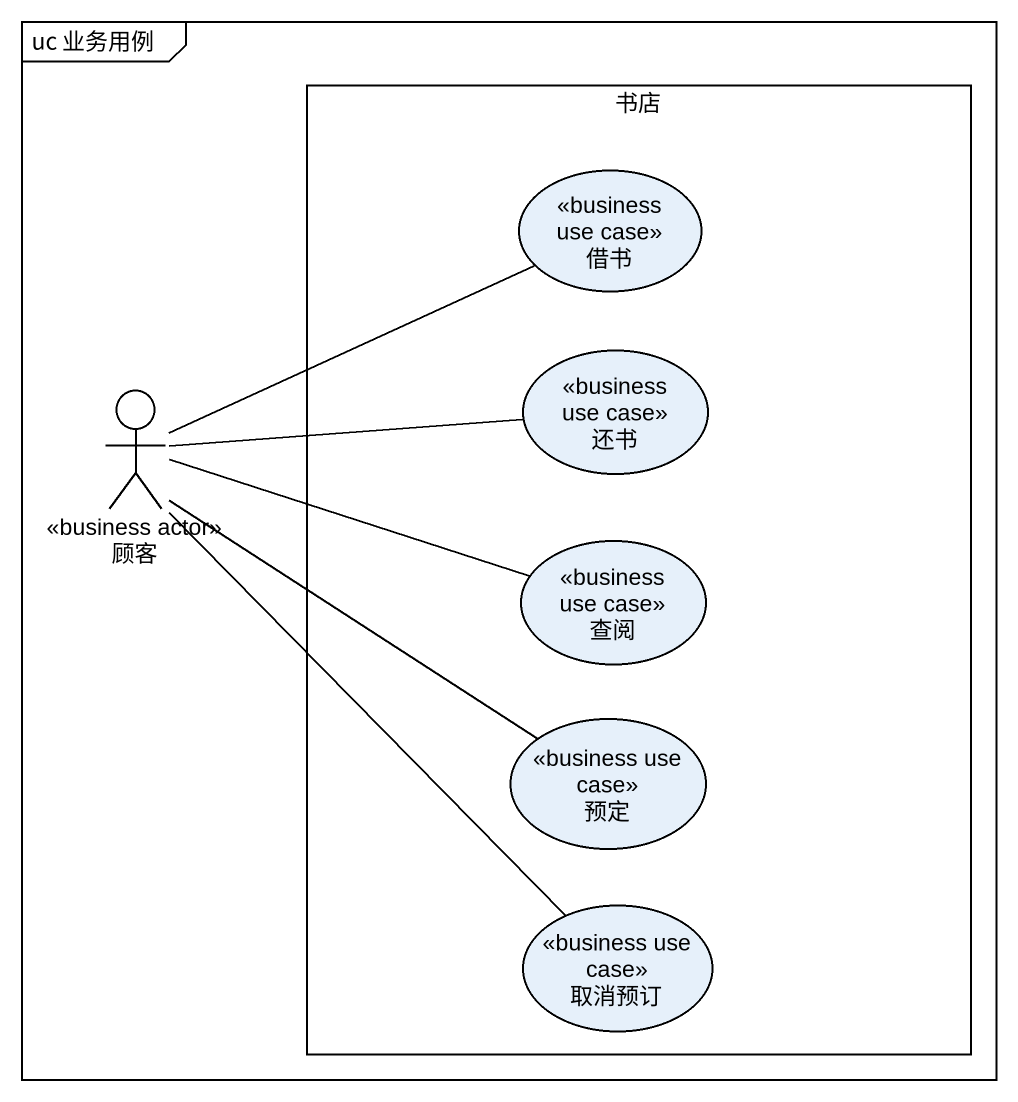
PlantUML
@startuml
mainframe uc 业务用例
rectangle 书店 {
  usecase 借书 <<business use case>>
  usecase 还书 <<business use case>>
  usecase 查阅 <<business use case>>
  usecase 预定 <<business use case>>
  usecase 取消预订 <<business use case>>
}
actor 顾客 <<business actor>>
顾客 -right- 借书
顾客 -right- 还书
顾客 -right- 查阅
顾客 -- 预定
顾客 -- 取消预订
@enduml
